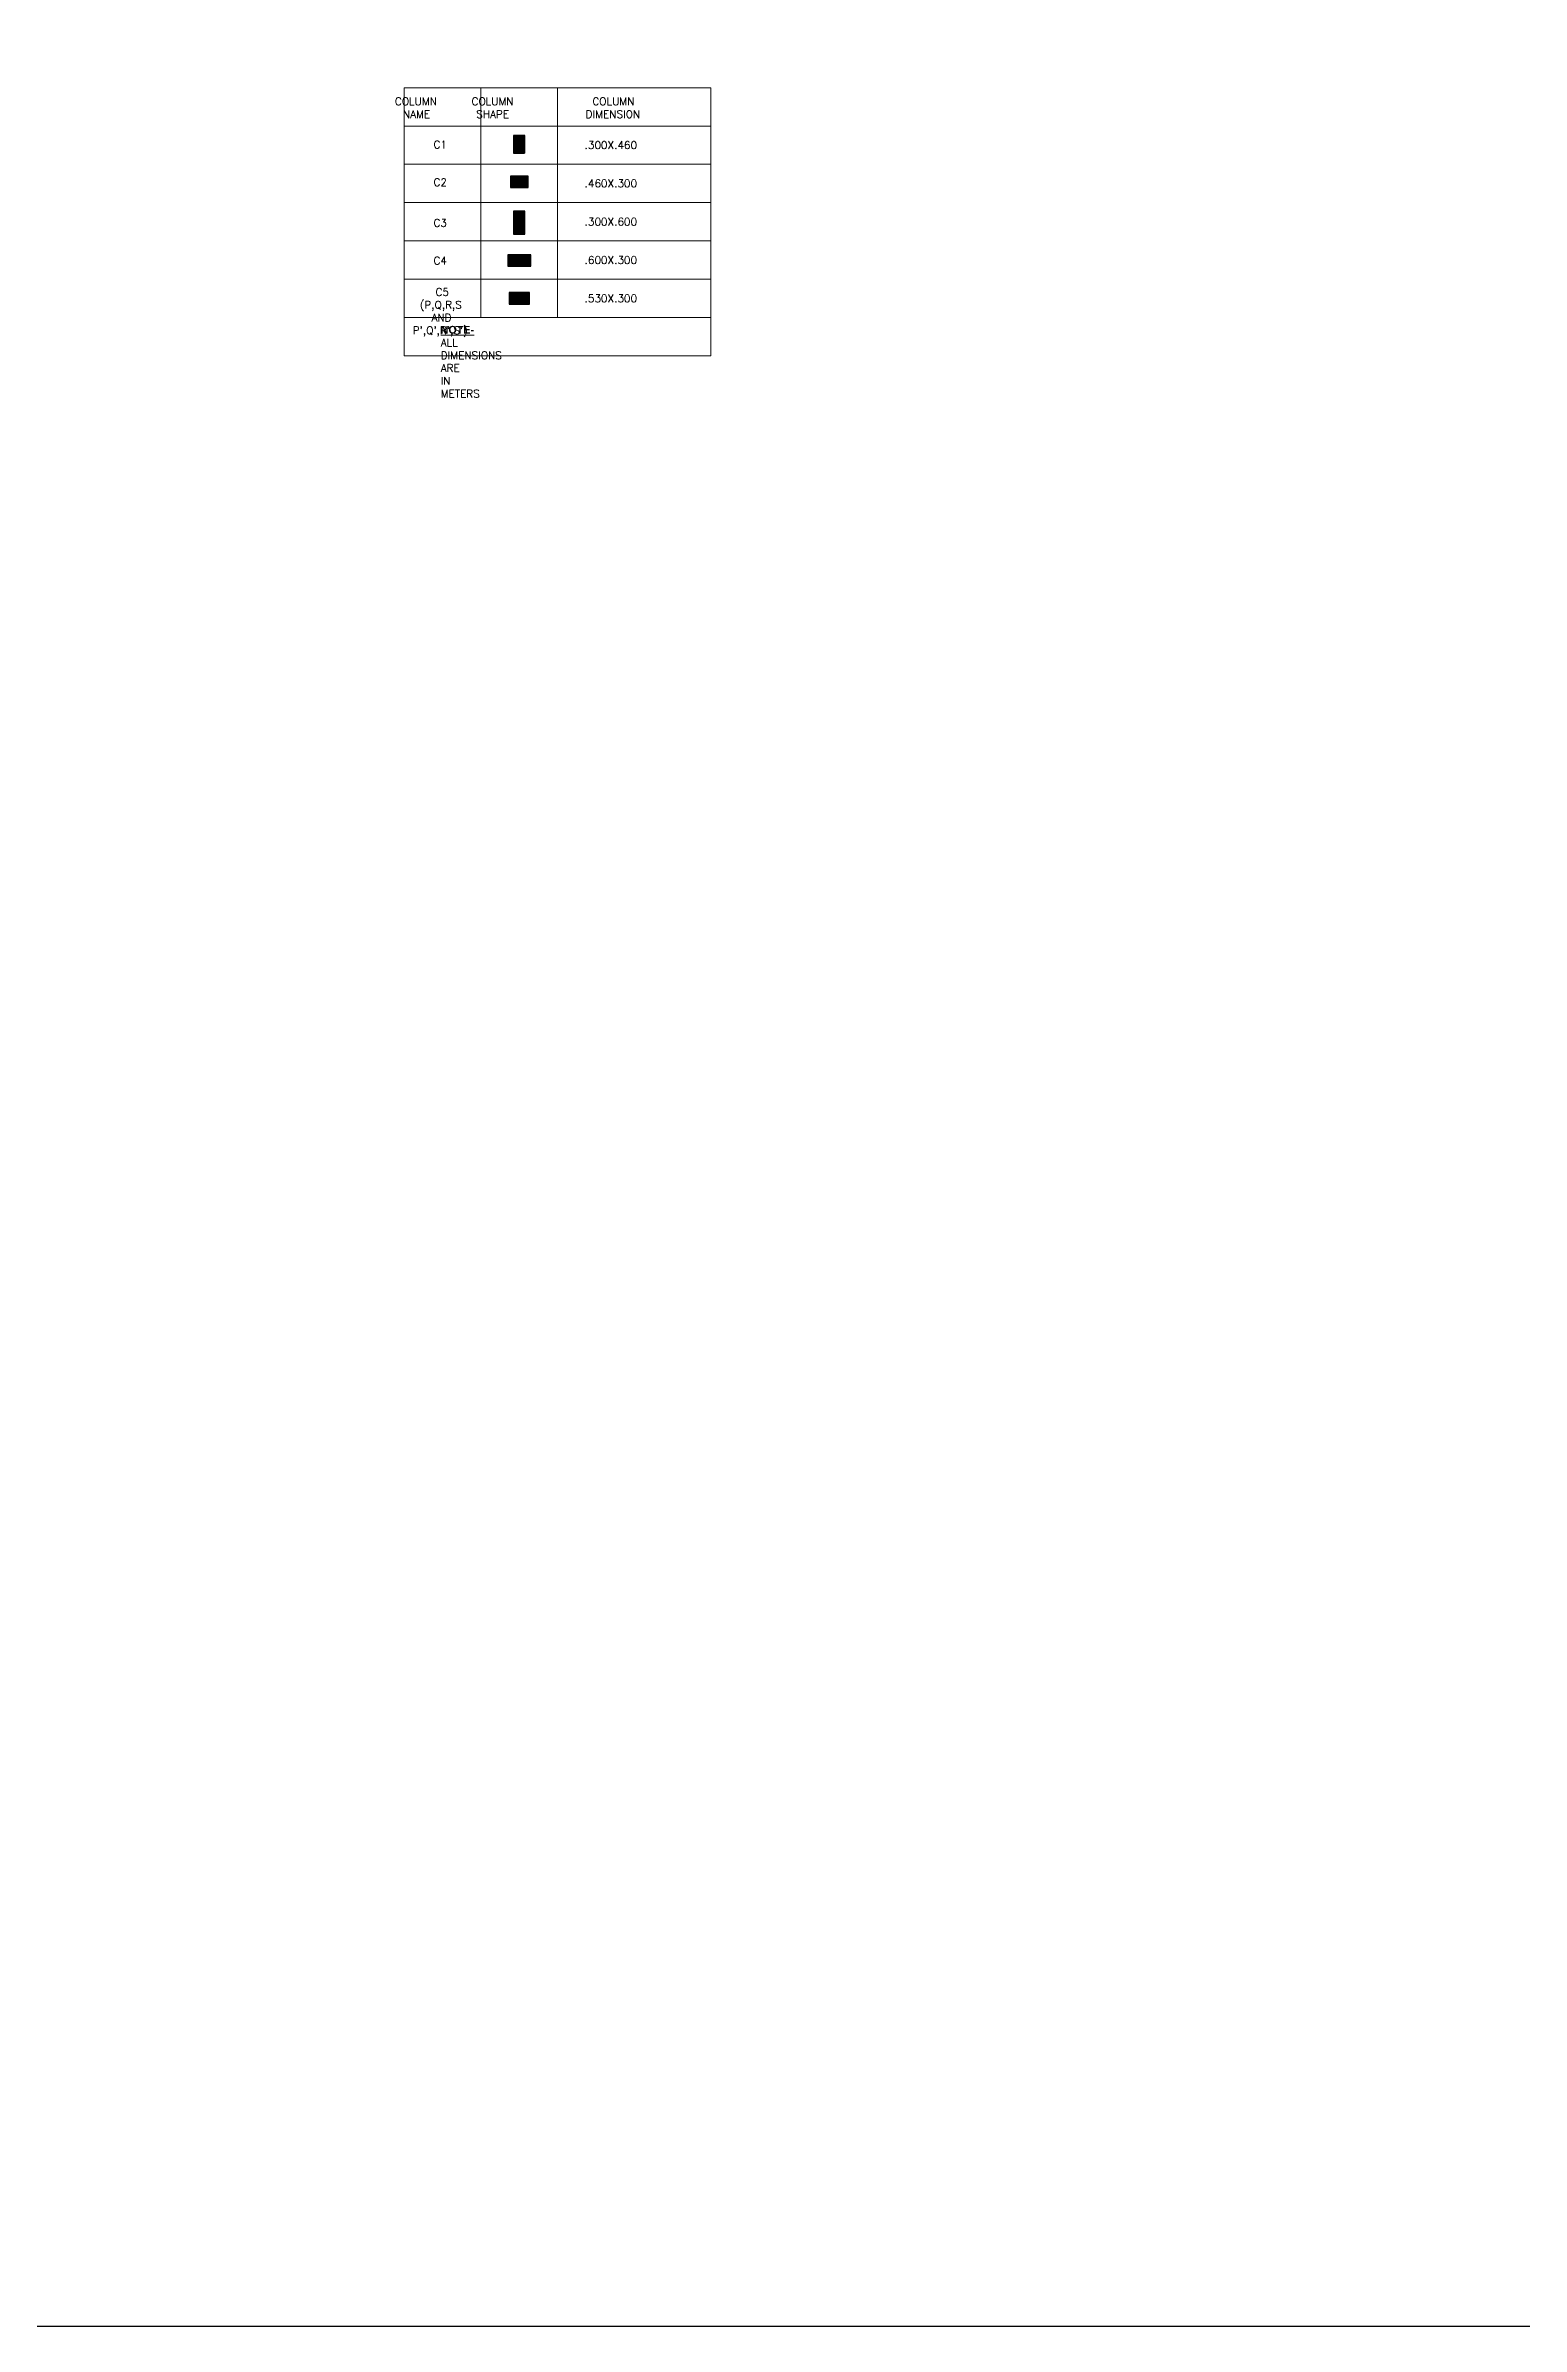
# Model space of a CAD drawing. Header units: inches. Extents: x 719368 to 6315912, y -2624014 to 446967.
# Drawn here: x 6069588 to 6108099, y -2624014 to -2564485 of the extents above; entities that cross this region are included whole.
import ezdxf

# ---------------------------------------------------------------- set-up
doc = ezdxf.new("R2010")
doc.units = ezdxf.units.IN
doc.header["$LTSCALE"] = 20
doc.header["$MEASUREMENT"] = 0
doc.linetypes.add('CENTER2', pattern=[1.125, 0.75, -0.125, 0.125, -0.125])
doc.layers.get('0').update_dxf_attribs({"color": 51, "lineweight": 30})
for name, color, linetype, lineweight in [('COL HATCH', 254, 'Continuous', 5), ('COLUMN', 2, 'Continuous', 25), ('Text', 7, 'Continuous', 15)]:
    doc.layers.add(name, color=color, linetype=linetype, lineweight=lineweight)
doc.styles.add('Tabrej', font='romans.shx')

msp = doc.modelspace()

# ---------------------------------------------------------------- hatches: boundary and pattern name
at = {"layer": 'COL HATCH', "linetype": 'CENTER2'}
h = msp.add_hatch(color=3, dxfattribs=at)
h.dxf.hatch_style = 1
h.paths.add_polyline_path([(6082097.367, -2566831.4181), (6081797.367, -2566831.4181), (6081797.367, -2567291.4181), (6082097.367, -2567291.4181)])
h = msp.add_hatch(color=3, dxfattribs=at)
h.dxf.hatch_style = 1
h.paths.add_polyline_path([(6082177.367, -2568190.5769), (6082177.367, -2567890.5769), (6081717.367, -2567890.5769), (6081717.367, -2568190.5769)])
at = {"layer": 'COL HATCH'}
h = msp.add_hatch(color=3, dxfattribs=at)
h.dxf.hatch_style = 1
h.paths.add_polyline_path([(6082097.367, -2568807.5497), (6081797.367, -2568807.5497), (6081797.367, -2569407.5497), (6082097.367, -2569407.5497)])
h = msp.add_hatch(color=3, dxfattribs=at)
h.dxf.hatch_style = 1
h.paths.add_polyline_path([(6082247.367, -2570241.9197), (6082247.367, -2569941.9197), (6081647.367, -2569941.9197), (6081647.367, -2570241.9197)])
h = msp.add_hatch(color=3, dxfattribs=at)
h.dxf.hatch_style = 1
h.paths.add_polyline_path([(6082212.367, -2571230.4927), (6082212.367, -2570930.4927), (6081682.367, -2570930.4927), (6081682.367, -2571230.4927)])

# ---------------------------------------------------------------- linework, layer by layer
at = {"color": 0}
msp.add_lwpolyline([(6031077.111, -2357631.7679), (6315912.1992, -2357631.7679), (6315912.1992, -2624013.5378), (6031077.111, -2624013.5378)], close=True, dxfattribs=at)
at = {"layer": 'COLUMN'}
for p, q in [((6081797.367, -2568807.5497), (6081797.367, -2569407.5497)), ((6082097.367, -2568807.5497), (6081797.367, -2568807.5497)), ((6082097.367, -2569407.5497), (6082097.367, -2568807.5497)), ((6081797.367, -2569407.5497), (6082097.367, -2569407.5497)), ((6082247.367, -2569941.9197), (6081647.367, -2569941.9197)), ((6081647.367, -2569941.9197), (6081647.367, -2570241.9197)), ((6081647.367, -2570241.9197), (6082247.367, -2570241.9197)), ((6082247.367, -2570241.9197), (6082247.367, -2569941.9197)), ((6082212.367, -2570930.4927), (6081682.367, -2570930.4927)), ((6081682.367, -2570930.4927), (6081682.367, -2571230.4927)), ((6082212.367, -2571230.4927), (6082212.367, -2570930.4927)), ((6081682.367, -2571230.4927), (6082212.367, -2571230.4927))]:
    msp.add_line(p, q, dxfattribs=at)
at = {"layer": 'COLUMN', "linetype": 'CENTER2'}
for points in [[(6082097.367, -2566831.4181), (6081797.367, -2566831.4181), (6081797.367, -2567291.4181), (6082097.367, -2567291.4181), (6082097.367, -2566831.4181)], [(6082177.367, -2568190.5769), (6082177.367, -2567890.5769), (6081717.367, -2567890.5769), (6081717.367, -2568190.5769), (6082177.367, -2568190.5769)]]:
    msp.add_lwpolyline(points, dxfattribs=at)
at = {"layer": 'Text'}
for p, q in [((6078947.367, -2565583.6837), (6078947.367, -2572583.6837)), ((6078947.367, -2565583.6837), (6086947.367, -2565583.6837)), ((6080947.367, -2565583.6837), (6080947.367, -2571583.6837)), ((6082947.367, -2565583.6837), (6082947.367, -2571583.6837)), ((6086947.367, -2565583.6837), (6086947.367, -2572583.6837)), ((6078947.367, -2566583.6837), (6086947.367, -2566583.6837)), ((6078947.367, -2567583.6837), (6086947.367, -2567583.6837)), ((6078947.367, -2568583.6837), (6086947.367, -2568583.6837)), ((6078947.367, -2569583.6837), (6086947.367, -2569583.6837)), ((6078947.367, -2570583.6837), (6086947.367, -2570583.6837)), ((6078947.367, -2571583.6837), (6086947.367, -2571583.6837)), ((6078947.367, -2572583.6837), (6086947.367, -2572583.6837))]:
    msp.add_line(p, q, dxfattribs=at)
msp.add_lwpolyline([(6078947.367, -2572583.6837), (6078947.367, -2565583.6837), (6086947.367, -2565583.6837), (6086947.367, -2572583.6837)], dxfattribs=at)

# ---------------------------------------------------------------- texts
at = {"layer": 'Text', "char_height": 200, "attachment_point": 1, "style": 'Tabrej'}
for s, width, insert in [('\\pi-575.57;COLUMN \\P\\pi-366.04;NAME', 1.24881, (6079277.7443, -2565841.2063)), ('\\pi-575.57;COLUMN \\P\\pi-451.76;SHAPE', 1.24881, (6081277.7443, -2565841.2063)), ('\\pi-575.57;COLUMN \\P\\pi-751.76;DIMENSION', 1.24881, (6084431.6257, -2565841.2063)), ('C1', 0.896471, (6079709.1369, -2566967.2705)), ('\\pi-727.95;.300X.460', 1.24881, (6084380.4855, -2566983.0395)), ('C2', 0.896471, (6079709.1369, -2567950.6668)), ('\\pi-727.95;.460X.300', 1.24881, (6084380.4855, -2567983.0395)), ('C3', 0.896471, (6079709.1369, -2569013.1745)), ('\\pi-727.95;.300X.600', 1.24881, (6084380.4855, -2568983.0395)), ('C4', 0.896471, (6079709.1369, -2569997.5868)), ('\\pi-727.95;.600X.300', 1.24881, (6084380.4855, -2569983.0395)), ("\\pi-165.59;C5\\P\\pi-575.11;(P,Q,R,S \\P\\pi-270.35;AND \\P\\pi-760.82;P',Q',R',S')", 2.160827, (6079927.4704, -2570817.51)), ('\\pi-727.95;.530X.300', 1.24881, (6084380.4855, -2570983.0395)), ('{\\fArial|b1|i0|c0|p34;\\LNOTE- \\P}ALL DIMENSIONS ARE IN   METERS', 4.945696, (6079898.1826, -2571800.9429))]:
    msp.add_mtext_dynamic_manual_height_columns(s, width=width, gutter_width=24, heights=[0], dxfattribs=dict(at, insert=insert))

doc.saveas('drawing.dxf')
